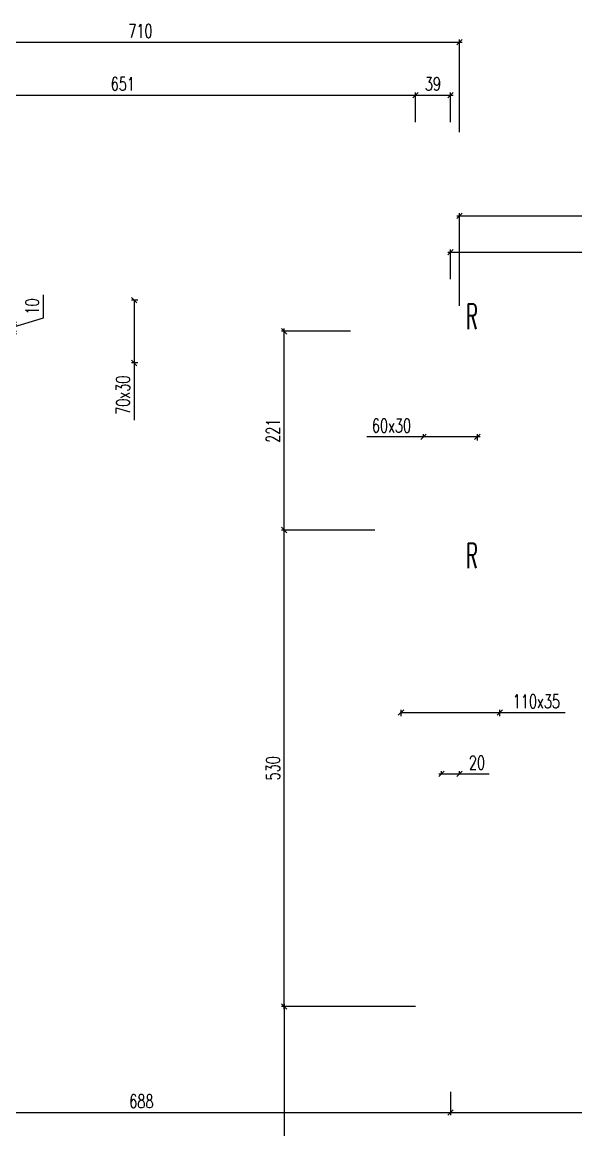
# Model space of a CAD drawing. Extents: x 307 to 786, y -197 to -94.
# Drawn here: x 348.37 to 354.53, y -108.6 to -96.28 of the extents above; entities that cross this region are included whole.
import ezdxf

# ---------------------------------------------------------------- set-up
doc = ezdxf.new("R2010")
doc.units = 0
doc.header["$LTSCALE"] = 0.5
doc.header["$MEASUREMENT"] = 0
doc.layers.get('DEFPOINTS').update_dxf_attribs({"linetype": 'CONTINUOUS'})
doc.layers.add('COTATION', color=7, linetype='CONTINUOUS')
doc.layers.add('REPERE-RAID', color=4, linetype='CONTINUOUS')
doc.styles.add('ROMANS8', font='romans.shx', dxfattribs={"width": 0.7})
doc.styles.get("Standard").update_dxf_attribs({"font": 'txt.shx'})
doc.dimstyles.new('COT50 cm', dxfattribs={"dimtxt": 0.15, "dimasz": 0.06, "dimexe": 0.03, "dimexo": 0.1, "dimgap": 0.05, "dimtad": 1, "dimdec": 0, "dimlfac": 100, "dimzin": 0, "dimdsep": 46, "dimtxsty": 'ROMANS8', "dimblk1": 'OBLIQUE', "dimblk2": 'OBLIQUE', "dimsah": 1, "dimcen": 0.03, "dimdle": 0.03, "dimclrt": 1, "dimadec": 0, "dimazin": 0, "dimtfac": 1, "dimtdec": 0, "dimtmove": 0, "dimatfit": 3, "dimfxl": 1, "dimfxlon": 1, "dimtolj": 1, "dimtzin": 0, "dimlwd": -1, "dimlwe": -1, "dimarcsym": 0})

# ---------------------------------------------------------------- blocks, each defined once
blk = doc.blocks.new('_Oblique')
at = {"layer": 'COTATION', "color": 0, "lineweight": -2}
blk.add_line((-0.5, -0.5), (0.5, 0.5), dxfattribs=at)
blk = doc.blocks.new('*D12')
at = {"layer": 'COTATION', "color": 0, "transparency": 16777216}
for p, q in [((346.236, -97.39), (346.236, -97.06)), ((352.746, -97.39), (352.746, -97.06)), ((346.206, -97.09), (352.776, -97.09))]:
    blk.add_line(p, q, dxfattribs=at)
at = {"layer": 'DEFPOINTS', "color": 0, "transparency": 16777216}
for p in [(352.746, -97.09), (346.236, -97.901), (352.746, -98.333)]:
    blk.add_point(p, dxfattribs=at)
at = {"layer": 'COTATION', "color": 0, "transparency": 16777216, "xscale": 0.06, "yscale": 0.06, "zscale": 0.06, "rotation": 180}
blk.add_blockref('_Oblique', (346.236, -97.09), dxfattribs=at)
at = {"layer": 'COTATION', "color": 0, "transparency": 16777216, "xscale": 0.06, "yscale": 0.06, "zscale": 0.06}
blk.add_blockref('_Oblique', (352.746, -97.09), dxfattribs=at)
at = {"layer": 'COTATION', "color": 1, "transparency": 16777216, "insert": (349.491, -96.965), "char_height": 0.15, "attachment_point": 5, "style": 'ROMANS8', "bg_fill": 3, "box_fill_scale": 1.25, "bg_fill_color": 256, "bg_fill_true_color": 13158600, "bg_fill_transparency": 0}
blk.add_mtext('\\A1;651', dxfattribs=at)
blk = doc.blocks.new('*D13')
at = {"layer": 'COTATION', "color": 0, "transparency": 16777216}
for p, q in [((352.746, -97.39), (352.746, -97.06)), ((353.136, -97.39), (353.136, -97.06)), ((352.716, -97.09), (353.166, -97.09))]:
    blk.add_line(p, q, dxfattribs=at)
at = {"layer": 'DEFPOINTS', "color": 0, "transparency": 16777216}
for p in [(353.136, -97.09), (352.746, -98.333), (353.136, -98.333)]:
    blk.add_point(p, dxfattribs=at)
at = {"layer": 'COTATION', "color": 0, "transparency": 16777216, "xscale": 0.06, "yscale": 0.06, "zscale": 0.06, "rotation": 180}
blk.add_blockref('_Oblique', (352.746, -97.09), dxfattribs=at)
at = {"layer": 'COTATION', "color": 0, "transparency": 16777216, "xscale": 0.06, "yscale": 0.06, "zscale": 0.06}
blk.add_blockref('_Oblique', (353.136, -97.09), dxfattribs=at)
at = {"layer": 'COTATION', "color": 1, "transparency": 16777216, "insert": (352.941, -96.965), "char_height": 0.15, "attachment_point": 5, "style": 'ROMANS8', "bg_fill": 3, "box_fill_scale": 1.25, "bg_fill_color": 256, "bg_fill_true_color": 13158600, "bg_fill_transparency": 0}
blk.add_mtext('\\A1;39', dxfattribs=at)
blk = doc.blocks.new('*D14')
at = {"layer": 'COTATION', "color": 0, "transparency": 16777216}
for p, q in [((353.106, -98.838), (359.236, -98.838)), ((353.136, -99.138), (353.136, -98.808)), ((359.206, -99.138), (359.206, -98.808))]:
    blk.add_line(p, q, dxfattribs=at)
at = {"layer": 'DEFPOINTS', "color": 0, "transparency": 16777216}
for p in [(359.206, -98.838), (353.136, -99.296), (359.206, -99.88)]:
    blk.add_point(p, dxfattribs=at)
at = {"layer": 'COTATION', "color": 0, "transparency": 16777216, "xscale": 0.06, "yscale": 0.06, "zscale": 0.06, "rotation": 180}
blk.add_blockref('_Oblique', (353.136, -98.838), dxfattribs=at)
at = {"layer": 'COTATION', "color": 0, "transparency": 16777216, "xscale": 0.06, "yscale": 0.06, "zscale": 0.06}
blk.add_blockref('_Oblique', (359.206, -98.838), dxfattribs=at)
at = {"layer": 'COTATION', "color": 1, "transparency": 16777216, "insert": (356.171, -98.713), "char_height": 0.15, "attachment_point": 5, "style": 'ROMANS8', "bg_fill": 3, "box_fill_scale": 1.25, "bg_fill_color": 256, "bg_fill_true_color": 13158600, "bg_fill_transparency": 0}
blk.add_mtext('\\A1;607', dxfattribs=at)
blk = doc.blocks.new('*D153')
at = {"layer": 'COTATION', "color": 0, "transparency": 16777216}
for p, q in [((353.006, -104.639), (353.236, -104.639)), ((353.036, -104.639), (353.036, -104.609)), ((353.236, -104.639), (353.236, -104.609)), ((353.236, -104.639), (353.566, -104.639))]:
    blk.add_line(p, q, dxfattribs=at)
at = {"layer": 'DEFPOINTS', "color": 0, "transparency": 16777216}
for p in [(353.036, -104.699), (353.236, -104.639), (353.236, -104.699)]:
    blk.add_point(p, dxfattribs=at)
at = {"layer": 'COTATION', "color": 0, "transparency": 16777216, "xscale": 0.06, "yscale": 0.06, "zscale": 0.06, "rotation": 180}
blk.add_blockref('_Oblique', (353.036, -104.639), dxfattribs=at)
at = {"layer": 'COTATION', "color": 0, "transparency": 16777216, "xscale": 0.06, "yscale": 0.06, "zscale": 0.06}
blk.add_blockref('_Oblique', (353.236, -104.639), dxfattribs=at)
at = {"layer": 'COTATION', "color": 1, "transparency": 16777216, "insert": (353.431, -104.514), "char_height": 0.15, "attachment_point": 5, "style": 'ROMANS8'}
blk.add_mtext('\\A1;20', dxfattribs=at)
blk = doc.blocks.new('*D194')
at = {"layer": 'COTATION', "color": 0, "transparency": 16777216}
for p, q in [((352.837, -100.891), (352.205, -100.891)), ((352.837, -100.896), (352.837, -100.861)), ((353.465, -100.891), (352.837, -100.891)), ((353.435, -100.931), (353.435, -100.861))]:
    blk.add_line(p, q, dxfattribs=at)
at = {"layer": 'DEFPOINTS', "color": 0, "transparency": 16777216}
for p in [(352.837, -100.891), (352.837, -100.996), (353.435, -101.082)]:
    blk.add_point(p, dxfattribs=at)
at = {"layer": 'COTATION', "color": 0, "transparency": 16777216, "xscale": 0.06, "yscale": 0.06, "zscale": 0.06, "rotation": 180}
blk.add_blockref('_Oblique', (352.837, -100.891), dxfattribs=at)
at = {"layer": 'COTATION', "color": 0, "transparency": 16777216, "xscale": 0.06, "yscale": 0.06, "zscale": 0.06}
blk.add_blockref('_Oblique', (353.435, -100.891), dxfattribs=at)
at = {"layer": 'COTATION', "color": 1, "transparency": 16777216, "insert": (352.48, -100.766), "char_height": 0.15, "attachment_point": 5, "style": 'ROMANS8'}
blk.add_mtext('\\A1;60x30', dxfattribs=at)
blk = doc.blocks.new('*D212')
at = {"layer": 'COTATION', "color": 0, "transparency": 16777216}
for p, q in [((352.293, -101.927), (351.256, -101.927)), ((351.286, -107.257), (351.286, -101.897)), ((352.272, -107.227), (351.256, -107.227))]:
    blk.add_line(p, q, dxfattribs=at)
at = {"layer": 'DEFPOINTS', "color": 0, "transparency": 16777216}
for p in [(351.286, -101.927), (352.393, -101.927), (352.372, -107.227)]:
    blk.add_point(p, dxfattribs=at)
at = {"layer": 'COTATION', "color": 0, "transparency": 16777216, "xscale": 0.06, "yscale": 0.06, "zscale": 0.06}
for p, rotation in [((351.286, -101.927), 90), ((351.286, -107.227), 270)]:
    blk.add_blockref('_Oblique', p, dxfattribs=dict(at, rotation=rotation))
at = {"layer": 'COTATION', "color": 1, "transparency": 16777216, "insert": (351.161, -104.577), "char_height": 0.15, "attachment_point": 5, "rotation": 90, "style": 'ROMANS8'}
blk.add_mtext('\\A1;530', dxfattribs=at)
blk = doc.blocks.new('*D213')
at = {"layer": 'COTATION', "color": 0, "transparency": 16777216}
for p, q in [((352.023, -99.717), (351.256, -99.717)), ((351.286, -101.957), (351.286, -99.687)), ((352.293, -101.927), (351.256, -101.927))]:
    blk.add_line(p, q, dxfattribs=at)
at = {"layer": 'DEFPOINTS', "color": 0, "transparency": 16777216}
for p in [(351.286, -99.717), (352.123, -99.717), (352.393, -101.927)]:
    blk.add_point(p, dxfattribs=at)
at = {"layer": 'COTATION', "color": 0, "transparency": 16777216, "xscale": 0.06, "yscale": 0.06, "zscale": 0.06}
for p, rotation in [((351.286, -99.717), 90), ((351.286, -101.927), 270)]:
    blk.add_blockref('_Oblique', p, dxfattribs=dict(at, rotation=rotation))
at = {"layer": 'COTATION', "color": 1, "transparency": 16777216, "insert": (351.161, -100.822), "char_height": 0.15, "attachment_point": 5, "rotation": 90, "style": 'ROMANS8'}
blk.add_mtext('\\A1;221', dxfattribs=at)
blk = doc.blocks.new('*D407')
at = {"layer": 'COTATION', "color": 0, "transparency": 16777216}
for p, q in [((349.658, -99.371), (349.588, -99.371)), ((349.618, -99.371), (349.618, -100.099)), ((349.658, -100.069), (349.588, -100.069)), ((349.618, -100.069), (349.618, -100.704))]:
    blk.add_line(p, q, dxfattribs=at)
at = {"layer": 'DEFPOINTS', "color": 0, "transparency": 16777216}
for p in [(349.618, -99.371), (349.769, -99.371), (349.778, -100.069)]:
    blk.add_point(p, dxfattribs=at)
at = {"layer": 'COTATION', "color": 0, "transparency": 16777216, "xscale": 0.06, "yscale": 0.06, "zscale": 0.06}
for p, rotation in [((349.618, -99.371), 90), ((349.618, -100.069), 270)]:
    blk.add_blockref('_Oblique', p, dxfattribs=dict(at, rotation=rotation))
at = {"layer": 'COTATION', "color": 1, "transparency": 16777216, "insert": (349.493, -100.427), "char_height": 0.15, "attachment_point": 5, "rotation": 90, "style": 'ROMANS8'}
blk.add_mtext('\\A1;70x30', dxfattribs=at)
blk = doc.blocks.new('*D431')
at = {"layer": 'COTATION', "color": 0, "transparency": 16777216}
for p, q in [((352.746, -107.227), (351.256, -107.227)), ((351.286, -107.197), (351.286, -111.772)), ((352.862, -111.742), (351.256, -111.742))]:
    blk.add_line(p, q, dxfattribs=at)
at = {"layer": 'DEFPOINTS', "color": 0, "transparency": 16777216}
for p in [(352.846, -107.227), (351.286, -111.742), (352.962, -111.742)]:
    blk.add_point(p, dxfattribs=at)
at = {"layer": 'COTATION', "color": 0, "transparency": 16777216, "xscale": 0.06, "yscale": 0.06, "zscale": 0.06}
for p, rotation in [((351.286, -107.227), 90), ((351.286, -111.742), 270)]:
    blk.add_blockref('_Oblique', p, dxfattribs=dict(at, rotation=rotation))
at = {"layer": 'COTATION', "color": 1, "transparency": 16777216, "insert": (351.161, -109.485), "char_height": 0.15, "attachment_point": 5, "rotation": 90, "style": 'ROMANS8'}
blk.add_mtext('\\A1;451', dxfattribs=at)
blk = doc.blocks.new('*D437')
at = {"layer": 'COTATION', "color": 0, "transparency": 16777216}
for p, q in [((352.586, -103.997), (352.586, -103.927)), ((352.586, -103.957), (353.716, -103.957)), ((353.686, -103.997), (353.686, -103.927)), ((353.686, -103.957), (354.412, -103.957))]:
    blk.add_line(p, q, dxfattribs=at)
at = {"layer": 'DEFPOINTS', "color": 0, "transparency": 16777216}
for p in [(352.586, -103.957), (353.686, -104.22), (352.586, -104.29)]:
    blk.add_point(p, dxfattribs=at)
at = {"layer": 'COTATION', "color": 0, "transparency": 16777216, "xscale": 0.06, "yscale": 0.06, "zscale": 0.06, "rotation": 180}
blk.add_blockref('_Oblique', (352.586, -103.957), dxfattribs=at)
at = {"layer": 'COTATION', "color": 0, "transparency": 16777216, "xscale": 0.06, "yscale": 0.06, "zscale": 0.06}
blk.add_blockref('_Oblique', (353.686, -103.957), dxfattribs=at)
at = {"layer": 'COTATION', "color": 1, "transparency": 16777216, "insert": (354.092, -103.832), "char_height": 0.15, "attachment_point": 5, "style": 'ROMANS8'}
blk.add_mtext('\\A1;110x35', dxfattribs=at)
blk = doc.blocks.new('*D447')
at = {"layer": 'COTATION', "color": 0, "transparency": 16777216}
for p, q in [((348.608, -99.568), (348.608, -99.313)), ((347.501, -99.617), (348.308, -99.617)), ((348.278, -99.617), (348.278, -99.557)), ((348.278, -99.667), (348.608, -99.568)), ((348.278, -99.717), (348.278, -99.617)), ((348.278, -99.717), (348.278, -99.617)), ((347.326, -99.717), (348.308, -99.717)), ((348.278, -99.717), (348.278, -99.777))]:
    blk.add_line(p, q, dxfattribs=at)
at = {"layer": 'DEFPOINTS', "color": 0, "transparency": 16777216}
for p in [(347.401, -99.617), (348.278, -99.617), (347.226, -99.717)]:
    blk.add_point(p, dxfattribs=at)
at = {"layer": 'COTATION', "color": 0, "transparency": 16777216, "xscale": 0.06, "yscale": 0.06, "zscale": 0.06}
for p, rotation in [((348.278, -99.617), 270), ((348.278, -99.717), 90)]:
    blk.add_blockref('_Oblique', p, dxfattribs=dict(at, rotation=rotation))
at = {"layer": 'COTATION', "color": 1, "transparency": 16777216, "insert": (348.483, -99.441), "char_height": 0.15, "attachment_point": 5, "rotation": 90, "style": 'ROMANS8'}
blk.add_mtext('\\A1;10', dxfattribs=at)
blk = doc.blocks.new('*D460')
at = {"layer": 'COTATION', "color": 0, "linetype": 'ByBlock', "transparency": 16777216}
for p, q in [((346.261, -107.405), (346.261, -108.435)), ((353.136, -108.175), (353.136, -108.435)), ((346.231, -108.405), (353.166, -108.405))]:
    blk.add_line(p, q, dxfattribs=at)
at = {"layer": 'DEFPOINTS', "color": 0, "linetype": 'ByBlock', "transparency": 16777216}
for p in [(346.261, -107.144), (353.136, -108.075), (353.136, -108.405)]:
    blk.add_point(p, dxfattribs=at)
at = {"layer": 'COTATION', "color": 0, "linetype": 'ByBlock', "transparency": 16777216, "xscale": 0.06, "yscale": 0.06, "zscale": 0.06, "rotation": 180}
blk.add_blockref('_Oblique', (346.261, -108.405), dxfattribs=at)
at = {"layer": 'COTATION', "color": 0, "linetype": 'ByBlock', "transparency": 16777216, "xscale": 0.06, "yscale": 0.06, "zscale": 0.06}
blk.add_blockref('_Oblique', (353.136, -108.405), dxfattribs=at)
at = {"layer": 'COTATION', "color": 1, "linetype": 'ByBlock', "transparency": 16777216, "insert": (349.698, -108.28), "char_height": 0.15, "attachment_point": 5, "style": 'ROMANS8'}
blk.add_mtext('\\A1;688', dxfattribs=at)
blk = doc.blocks.new('*D461')
at = {"layer": 'COTATION', "color": 0, "linetype": 'ByBlock', "transparency": 16777216}
for p, q in [((359.206, -108.046), (359.206, -108.435)), ((353.136, -108.175), (353.136, -108.435)), ((353.106, -108.405), (359.236, -108.405))]:
    blk.add_line(p, q, dxfattribs=at)
at = {"layer": 'DEFPOINTS', "color": 0, "linetype": 'ByBlock', "transparency": 16777216}
for p in [(359.206, -107.946), (353.136, -108.075), (359.206, -108.405)]:
    blk.add_point(p, dxfattribs=at)
at = {"layer": 'COTATION', "color": 0, "linetype": 'ByBlock', "transparency": 16777216, "xscale": 0.06, "yscale": 0.06, "zscale": 0.06, "rotation": 180}
blk.add_blockref('_Oblique', (353.136, -108.405), dxfattribs=at)
at = {"layer": 'COTATION', "color": 0, "linetype": 'ByBlock', "transparency": 16777216, "xscale": 0.06, "yscale": 0.06, "zscale": 0.06}
blk.add_blockref('_Oblique', (359.206, -108.405), dxfattribs=at)
at = {"layer": 'COTATION', "color": 1, "linetype": 'ByBlock', "transparency": 16777216, "insert": (356.171, -108.28), "char_height": 0.15, "attachment_point": 5, "style": 'ROMANS8'}
blk.add_mtext('\\A1;607', dxfattribs=at)
blk = doc.blocks.new('*D716')
at = {"layer": 'COTATION', "color": 0, "transparency": 16777216}
for p, q in [((346.106, -96.502), (353.266, -96.502)), ((346.136, -96.828), (346.136, -96.472)), ((353.236, -97.502), (353.236, -96.472))]:
    blk.add_line(p, q, dxfattribs=at)
at = {"layer": 'DEFPOINTS', "color": 0, "transparency": 16777216}
for p in [(353.236, -96.502), (346.136, -96.928), (353.236, -99.617)]:
    blk.add_point(p, dxfattribs=at)
at = {"layer": 'COTATION', "color": 0, "transparency": 16777216, "xscale": 0.06, "yscale": 0.06, "zscale": 0.06, "rotation": 180}
blk.add_blockref('_Oblique', (346.136, -96.502), dxfattribs=at)
at = {"layer": 'COTATION', "color": 0, "transparency": 16777216, "xscale": 0.06, "yscale": 0.06, "zscale": 0.06}
blk.add_blockref('_Oblique', (353.236, -96.502), dxfattribs=at)
at = {"layer": 'COTATION', "color": 1, "transparency": 16777216, "insert": (349.686, -96.377), "char_height": 0.15, "attachment_point": 5, "style": 'ROMANS8'}
blk.add_mtext('\\A1;710', dxfattribs=at)
blk = doc.blocks.new('*D717')
at = {"layer": 'COTATION', "color": 0, "transparency": 16777216}
for p, q in [((353.206, -98.433), (375.063, -98.433)), ((353.236, -99.433), (353.236, -98.403)), ((375.033, -98.526), (375.033, -98.403))]:
    blk.add_line(p, q, dxfattribs=at)
at = {"layer": 'DEFPOINTS', "color": 0, "transparency": 16777216}
for p in [(375.033, -98.433), (375.033, -98.626), (353.236, -99.617)]:
    blk.add_point(p, dxfattribs=at)
at = {"layer": 'COTATION', "color": 0, "transparency": 16777216, "xscale": 0.06, "yscale": 0.06, "zscale": 0.06, "rotation": 180}
blk.add_blockref('_Oblique', (353.236, -98.433), dxfattribs=at)
at = {"layer": 'COTATION', "color": 0, "transparency": 16777216, "xscale": 0.06, "yscale": 0.06, "zscale": 0.06}
blk.add_blockref('_Oblique', (375.033, -98.433), dxfattribs=at)
at = {"layer": 'COTATION', "color": 1, "transparency": 16777216, "insert": (364.134, -98.308), "char_height": 0.15, "attachment_point": 5, "style": 'ROMANS8'}
blk.add_mtext('\\A1;2180', dxfattribs=at)

msp = doc.modelspace()

# ---------------------------------------------------------------- texts
at = {"layer": 'REPERE-RAID', "color": 4, "width": 0.519}
msp.add_text('R', height=0.28, dxfattribs=at).set_placement((353.3076, -102.3526))

# ---------------------------------------------------------------- dimensions: what is measured, and where the dimension line sits
at = {"layer": 'COTATION'}
for base, p1, p2, picture, middle in [((352.7459, -97.0905), (346.2359, -97.901), (352.7459, -98.3326), '*D12', (349.4909, -96.9655)), ((359.2059, -98.8376), (353.136, -99.2956), (359.2059, -99.8802), '*D14', (356.1709, -98.7126))]:
    dim = msp.add_linear_dim(base=base, p1=p1, p2=p2, dimstyle='COT50 cm', override={"dimtmove": 1, "dimfxl": 0.3, "dimfxlon": 1, "dimtfill": 1}, dxfattribs=at)
    dim.commit()
    dim.dimension.update_dxf_attribs({"geometry": picture, "text_midpoint": middle})
for base, p1, p2, override, picture, middle in [((348.2781, -99.6174), (347.2263, -99.7174), (347.401, -99.6174), {"dimtmove": 1, "dimfxl": 10, "dimfxlon": 1}, '*D447', (348.4831, -99.5184)), ((351.2855, -99.7174), (352.3932, -101.9274), (352.1228, -99.7174), {"dimtmove": 1, "dimfxl": 10, "dimfxlon": 1}, '*D213', (351.1605, -100.8224)), ((351.2855, -101.9274), (352.3718, -107.2275), (352.3932, -101.9274), {"dimtmove": 1, "dimfxl": 10, "dimfxlon": 1}, '*D212', (351.1605, -104.5774)), ((351.2855, -111.7424), (352.8455, -107.2275), (352.962, -111.7424), {"dimfxl": 10, "dimfxlon": 1}, '*D431', (351.1605, -109.4849))]:
    dim = msp.add_linear_dim(base=base, p1=p1, p2=p2, angle=90, dimstyle='COT50 cm', override=override, dxfattribs=at)
    dim.commit()
    dim.dimension.update_dxf_attribs({"geometry": picture, "text_midpoint": middle})
dim = msp.add_linear_dim(base=(349.6181, -99.3705), p1=(349.7776, -100.069), p2=(349.7694, -99.3705), angle=90, text='<>x30', dimstyle='COT50 cm', override={"dimfxl": 0.04, "dimfxlon": 1}, dxfattribs=at)
dim.commit()
dim.dimension.update_dxf_attribs({"geometry": '*D407', "text_midpoint": (349.6181, -100.4268), "dimtype": 160})
for base, p1, p2, text, picture, middle in [((352.8369, -100.891), (353.435, -101.0815), (352.8369, -100.996), '<>x30', '*D194', (352.4805, -100.891)), ((352.5858, -103.957), (353.6859, -104.2197), (352.5858, -104.29), '<>x35', '*D437', (354.0919, -103.957))]:
    dim = msp.add_linear_dim(base=base, p1=p1, p2=p2, text=text, dimstyle='COT50 cm', override={"dimfxl": 0.04, "dimfxlon": 1}, dxfattribs=at)
    dim.commit()
    dim.dimension.update_dxf_attribs({"geometry": picture, "text_midpoint": middle, "dimtype": 160})
dim = msp.add_linear_dim(base=(353.2362, -104.6385), p1=(353.0358, -104.6992), p2=(353.2362, -104.6992), dimstyle='COT50 cm', dxfattribs=at)
dim.commit()
dim.dimension.update_dxf_attribs({"geometry": '*D153', "text_midpoint": (353.4312, -104.5135)})
at = {"layer": 'COTATION', "linetype": 'ByBlock'}
for base, p1, p2, picture, middle in [((353.136, -108.4051), (346.2609, -107.144), (353.136, -108.0753), '*D460', (349.6984, -108.2801)), ((359.2059, -108.4051), (353.136, -108.0753), (359.2059, -107.9456), '*D461', (356.1709, -108.2801))]:
    dim = msp.add_linear_dim(base=base, p1=p1, p2=p2, dimstyle='COT50 cm', override={"dimtmove": 1}, dxfattribs=at)
    dim.commit()
    dim.dimension.update_dxf_attribs({"geometry": picture, "text_midpoint": middle})

# ---------------------------------------------------------------- next in the draw order: texts
at = {"layer": 'REPERE-RAID', "color": 4, "width": 0.519}
msp.add_text('R', height=0.28, dxfattribs=at).set_placement((353.3077, -99.6928))

# ---------------------------------------------------------------- next in the draw order: dimensions: what is measured, and where the dimension line sits
at = {"layer": 'COTATION'}
dim = msp.add_linear_dim(base=(353.136, -97.0905), p1=(352.7459, -98.3326), p2=(353.136, -98.3326), dimstyle='COT50 cm', override={"dimtmove": 1, "dimfxl": 0.3, "dimfxlon": 1, "dimtfill": 1}, dxfattribs=at)
dim.commit()
dim.dimension.update_dxf_attribs({"geometry": '*D13', "text_midpoint": (352.9409, -96.9655)})

# ---------------------------------------------------------------- next in the draw order: dimensions: what is measured, and where the dimension line sits
dim = msp.add_linear_dim(base=(353.2359, -96.5018), p1=(346.1362, -96.928), p2=(353.2359, -99.6174), dimstyle='COT50 cm', override={"dimtmove": 1}, dxfattribs=at)
dim.commit()
dim.dimension.update_dxf_attribs({"geometry": '*D716', "text_midpoint": (349.686, -96.3768)})
dim = msp.add_linear_dim(base=(375.033, -98.4332), p1=(353.2359, -99.6174), p2=(375.033, -98.6263), dimstyle='COT50 cm', dxfattribs=at)
dim.commit()
dim.dimension.update_dxf_attribs({"geometry": '*D717', "text_midpoint": (364.1345, -98.3082)})

doc.saveas('drawing.dxf')
